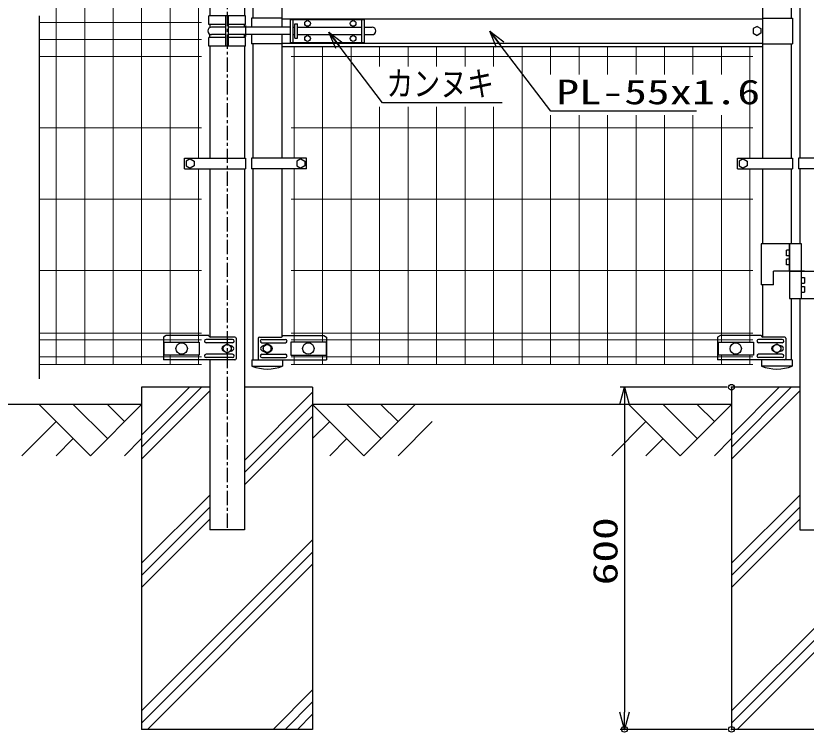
# Model space of a CAD drawing. Units: millimetres, scale not verified. Extents: x -4455 to 4455, y -3150 to 3150.
# Drawn here: x -3130 to -1743, y -1049 to 207 of the extents above; entities that cross this region are included whole.
import ezdxf
from ezdxf.enums import TextEntityAlignment as Align

# ---------------------------------------------------------------- set-up
doc = ezdxf.new("R2010")
doc.units = ezdxf.units.MM
doc.header["$LTSCALE"] = 20
doc.header["$PDMODE"] = 32
doc.header["$PDSIZE"] = 10
doc.linetypes.add('USER1', pattern=[2, 1.25, -0.25, 0.25, -0.25])
for name, color, linetype, lineweight in [('0-0_1', 7, 'Continuous', 25), ('0-1_0', 7, 'Continuous', 25), ('0-4_EXTCNT-LMEC0', 1, 'Continuous', 25), ('0-5_LAYER04', 7, 'Continuous', 25), ('0-8_2', 7, 'Continuous', 25), ('0-9_D-STR2', 7, 'Continuous', 13)]:
    doc.layers.add(name, color=color, linetype=linetype, lineweight=lineweight)
doc.layers.add('0-2_DEFPOINTS', color=7, linetype='Continuous')
doc.styles.add('ＭＳ ゴシック', font='')
doc.styles.get('ＭＳ ゴシック').set_extended_font_data('MS Gothic')

# ---------------------------------------------------------------- blocks, each defined once
blk = doc.blocks.new('_Open30')
at = {"layer": '0-1_0', "color": 1}
blk.add_line((0, 0), (-20, 0), dxfattribs=at)
blk.add_lwpolyline([(-20, 5.36), (0, 0), (-20, -5.36)], dxfattribs=at)

msp = doc.modelspace()

# ---------------------------------------------------------------- linework, layer by layer
at = {"layer": '0-0_1', "color": 3, "linetype": 'USER1'}
msp.add_line((-2758.85, 893.99), (-2758.85, -694.48), dxfattribs=at)
at = {"layer": '0-0_1'}
for p, q in [((-2789.1, 403.52), (-2789.1, 207.02)), ((-2728.6, 403.52), (-2728.6, 207.02)), ((-2713.85, 403.53), (-2713.85, 203.02)), ((-2663.05, 403.53), (-2663.05, 187.02)), ((-1819.65, 403.53), (-1819.65, -42.49)), ((-1768.85, 403.53), (-1768.85, 203.02)), ((-1754.1, 403.52), (-1754.1, -42.48)), ((-2791.1, 192.02), (-2791.1, 207.02)), ((-2726.6, 207.02), (-2791.1, 207.02)), ((-2761.35, 154.02), (-2761.35, 207.02)), ((-2756.35, 154.02), (-2756.35, 207.02)), ((-2726.6, 192.02), (-2726.6, 207.02)), ((-2715.85, 203.02), (-2715.85, 187.02)), ((-2663.05, 203.02), (-2715.85, 203.02)), ((-2663.05, 202.02), (-1819.65, 202.02)), ((-2647.75, 200.52), (-2517.75, 200.52)), ((-2647.75, 160.52), (-2647.75, 200.52)), ((-2642.75, 160.52), (-2642.75, 200.52)), ((-2522.75, 160.52), (-2522.75, 200.52)), ((-2517.75, 160.52), (-2517.75, 200.52)), ((-1819.65, 203.02), (-1766.85, 203.02)), ((-1766.85, 203.02), (-1766.85, 158.02)), ((-2761.35, 192.02), (-2791.1, 192.02)), ((-2789.1, 192.02), (-2789.1, 186.36)), ((-2761.35, 187.02), (-2786.25, 187.02)), ((-2726.6, 192.02), (-2756.35, 192.02)), ((-2647.75, 187.02), (-2756.35, 187.02)), ((-2728.6, 187.02), (-2728.6, 192.02)), ((-2726.6, 190.02), (-2726.6, 171.02)), ((-2642.75, 187.02), (-2640.25, 187.02)), ((-2640.25, 193.02), (-2635.25, 193.02)), ((-2640.25, 168.02), (-2640.25, 193.02)), ((-2635.25, 168.02), (-2635.25, 193.02)), ((-2635.25, 187.02), (-2522.75, 187.02)), ((-2517.75, 187.02), (-2504.25, 187.02)), ((-1828.95, 188.52), (-1835.87, 184.52)), ((-1835.87, 184.52), (-1835.87, 176.52)), ((-1828.95, 188.52), (-1822.02, 184.52)), ((-1822.02, 184.52), (-1822.02, 176.52)), ((-2761.35, 169.02), (-2791.1, 169.02)), ((-2791.1, 154.02), (-2791.1, 169.02)), ((-2789.1, 169.02), (-2789.1, 174.68)), ((-2761.35, 174.02), (-2786.25, 174.02)), ((-2647.75, 174.02), (-2756.35, 174.02)), ((-2726.6, 169.02), (-2756.35, 169.02)), ((-2728.6, 169.02), (-2728.6, 174.02)), ((-2726.6, 154.02), (-2726.6, 169.02)), ((-2715.85, 174.02), (-2715.85, 158.02)), ((-2663.05, 174.02), (-2663.05, -42.49)), ((-2642.75, 174.02), (-2640.25, 174.02)), ((-2640.25, 168.02), (-2635.25, 168.02)), ((-2635.25, 174.02), (-2522.75, 174.02)), ((-2517.75, 174.02), (-2504.25, 174.02)), ((-1835.87, 176.52), (-1828.95, 172.52)), ((-1822.02, 176.52), (-1828.95, 172.52)), ((-2726.6, 154.02), (-2791.1, 154.02)), ((-2789.1, 154.02), (-2789.1, -42.48)), ((-2728.6, 154.02), (-2728.6, -42.48)), ((-2663.05, 158.02), (-2715.85, 158.02)), ((-2713.85, 158.02), (-2713.85, -42.49)), ((-2663.05, 159.02), (-1819.65, 159.02)), ((-2663.05, 153.02), (-1819.65, 153.02)), ((-2647.75, 160.52), (-2517.75, 160.52)), ((-1819.65, 158.02), (-1766.85, 158.02)), ((-1768.85, 158.02), (-1768.85, -42.49)), ((-2833.85, -61.48), (-2833.85, -42.48)), ((-2833.85, -42.48), (-2726.6, -42.48)), ((-2823.7, -43.98), (-2830.62, -47.98)), ((-2830.62, -47.98), (-2830.62, -55.98)), ((-2823.7, -43.98), (-2816.77, -47.98)), ((-2816.77, -47.98), (-2816.77, -55.98)), ((-2726.6, -42.48), (-2726.6, -61.48)), ((-2619.35, -42.49), (-2716.03, -42.49)), ((-2716.03, -42.49), (-2716.03, -61.47)), ((-2629.5, -43.98), (-2636.42, -47.98)), ((-2636.42, -47.98), (-2636.42, -55.98)), ((-2629.5, -43.98), (-2622.57, -47.98)), ((-2622.57, -47.98), (-2622.57, -55.98)), ((-2619.35, -61.48), (-2619.35, -42.48)), ((-1863.35, -61.48), (-1863.35, -42.48)), ((-1863.35, -42.49), (-1766.66, -42.49)), ((-1853.2, -43.98), (-1860.12, -47.98)), ((-1860.12, -47.98), (-1860.12, -55.98)), ((-1853.2, -43.98), (-1846.27, -47.98)), ((-1846.27, -47.98), (-1846.27, -55.98)), ((-1766.66, -42.49), (-1766.66, -61.47)), ((-1756.1, -42.48), (-1756.1, -61.48)), ((-1648.85, -42.48), (-1756.1, -42.48)), ((-2833.85, -61.48), (-2726.6, -61.48)), ((-2830.62, -55.98), (-2823.7, -59.98)), ((-2816.77, -55.98), (-2823.7, -59.98)), ((-2789.1, -61.48), (-2789.1, -356.28)), ((-2728.6, -61.48), (-2728.6, -694.48)), ((-2619.35, -61.47), (-2716.03, -61.47)), ((-2713.85, -61.47), (-2713.85, -396.48)), ((-2663.05, -61.47), (-2663.05, -356.28)), ((-2636.42, -55.98), (-2629.5, -59.98)), ((-2622.57, -55.98), (-2629.5, -59.98)), ((-1863.35, -61.47), (-1766.66, -61.47)), ((-1860.12, -55.98), (-1853.2, -59.98)), ((-1846.27, -55.98), (-1853.2, -59.98)), ((-1819.65, -61.47), (-1819.65, -192.73)), ((-1768.85, -61.47), (-1768.85, -192.73)), ((-1648.85, -61.48), (-1756.1, -61.48)), ((-1754.1, -61.48), (-1754.1, -192.73)), ((-1821.65, -192.73), (-1821.65, -264.73)), ((-1750.75, -192.73), (-1821.65, -192.73)), ((-1772.2, -192.73), (-1772.2, -288.73)), ((-1772.2, -240.73), (-1772.2, -192.73)), ((-1750.75, -288.73), (-1750.75, -192.73)), ((-1777.2, -213.73), (-1777.2, -203.73)), ((-1772.2, -203.73), (-1777.2, -203.73)), ((-1772.2, -213.73), (-1777.2, -213.73)), ((-1772.2, -219.73), (-1777.2, -219.73)), ((-1800, -264.73), (-1800, -240.73)), ((-1745.9, -240.73), (-1800, -240.73)), ((-1772.2, -240.73), (-1718.1, -240.73)), ((-1750.75, -251.73), (-1745.75, -251.73)), ((-1750.75, -261.73), (-1745.75, -261.73)), ((-1745.75, -251.73), (-1745.75, -261.73)), ((-1800, -264.73), (-1821.65, -264.73)), ((-1819.65, -264.73), (-1819.65, -356.28)), ((-1750.75, -267.73), (-1745.75, -267.73)), ((-1745.75, -267.73), (-1745.75, -277.73)), ((-1772.2, -288.73), (-1691.6, -288.73)), ((-1768.85, -288.73), (-1768.85, -396.48)), ((-1754.1, -288.73), (-1754.1, -694.48)), ((-1750.75, -277.73), (-1745.75, -277.73)), ((-2865.59, -353.48), (-2870.59, -356.48)), ((-2870.59, -356.48), (-2870.59, -363.23)), ((-2791.01, -353.48), (-2865.59, -353.48)), ((-2749.41, -360.48), (-2795.59, -360.48)), ((-2745.05, -356.48), (-2788.01, -356.48)), ((-2743.05, -358.48), (-2743.05, -394.48)), ((-2704.24, -358.48), (-2704.24, -394.48)), ((-2702.24, -356.48), (-2664.13, -356.48)), ((-2697.88, -360.48), (-2656.55, -360.48)), ((-2661.13, -353.48), (-2589.45, -353.48)), ((-2589.45, -353.48), (-2584.45, -356.48)), ((-2584.45, -356.48), (-2584.45, -363.23)), ((-1893.24, -353.48), (-1898.24, -356.48)), ((-1898.24, -356.48), (-1898.24, -363.23)), ((-1821.56, -353.48), (-1893.24, -353.48)), ((-1784.81, -360.48), (-1826.14, -360.48)), ((-1780.45, -356.48), (-1818.56, -356.48)), ((-1778.45, -358.48), (-1778.45, -394.48)), ((-2870.59, -363.23), (-2870.59, -396.48)), ((-2749.41, -366.48), (-2795.59, -366.48)), ((-2751.76, -371.98), (-2752.78, -371.98)), ((-2697.88, -366.48), (-2656.55, -366.48)), ((-2695.54, -371.98), (-2694.51, -371.98)), ((-2584.45, -363.23), (-2584.45, -384.48)), ((-1898.24, -363.23), (-1898.24, -396.48)), ((-1784.81, -366.48), (-1826.14, -366.48)), ((-1787.16, -371.98), (-1788.18, -371.98)), ((-2749.41, -386.48), (-2795.59, -386.48)), ((-2751.76, -380.98), (-2752.78, -380.98)), ((-2697.88, -386.48), (-2656.55, -386.48)), ((-2695.54, -380.98), (-2694.51, -380.98)), ((-2584.45, -384.48), (-2584.45, -396.48)), ((-1784.81, -386.48), (-1826.14, -386.48)), ((-1787.16, -380.98), (-1788.18, -380.98)), ((-2745.05, -396.48), (-2870.59, -396.48)), ((-2749.41, -392.48), (-2795.59, -392.48)), ((-2789.1, -396.48), (-2789.1, -694.48)), ((-2702.24, -396.48), (-2584.45, -396.48)), ((-2697.88, -392.48), (-2656.55, -392.48)), ((-1780.45, -396.48), (-1898.24, -396.48)), ((-1784.81, -392.48), (-1826.14, -392.48)), ((-2908.85, -444.48), (-2908.85, -1044.48)), ((-2789.1, -444.48), (-2908.85, -444.48)), ((-2608.85, -444.48), (-2728.6, -444.48)), ((-2608.85, -444.48), (-2608.85, -1044.48)), ((-1873.85, -444.48), (-1873.85, -1044.48)), ((-1754.1, -444.48), (-1873.85, -444.48)), ((-2908.85, -474.48), (-3294.06, -474.48)), ((-1873.85, -474.48), (-2608.85, -474.48)), ((-2728.6, -694.48), (-2789.1, -694.48)), ((-1754.1, -694.48), (-1693.6, -694.48)), ((-2608.85, -1044.48), (-2908.85, -1044.48)), ((-1573.85, -1044.48), (-1873.85, -1044.48))]:
    msp.add_line(p, q, dxfattribs=at)
at = {"layer": '0-0_1', "color": 2}
for p, q in [((-2825.06, -444.48), (-2908.85, -528.27)), ((-2908.85, -549.48), (-2803.85, -444.48)), ((-2789.1, -450.95), (-2908.85, -570.7)), ((-2608.85, -453.27), (-2728.6, -573.02)), ((-1790.06, -444.48), (-1873.85, -528.27)), ((-1873.85, -549.48), (-1768.85, -444.48)), ((-1754.1, -450.95), (-1873.85, -570.7)), ((-2728.6, -594.23), (-2608.85, -474.48)), ((-2608.85, -495.7), (-2728.6, -615.45)), ((-2789.1, -633.52), (-2908.85, -753.27)), ((-1754.1, -633.52), (-1873.85, -753.27)), ((-2908.85, -774.48), (-2789.1, -654.73)), ((-1873.85, -774.48), (-1754.1, -654.73)), ((-2789.1, -675.95), (-2908.85, -795.7)), ((-1754.1, -675.95), (-1873.85, -795.7)), ((-2608.85, -712.31), (-2908.85, -1012.31)), ((-1573.85, -712.31), (-1873.85, -1012.31)), ((-2908.85, -1033.53), (-2608.85, -733.53)), ((-1873.85, -1033.53), (-1573.85, -733.53)), ((-2608.85, -754.74), (-2898.59, -1044.48)), ((-1573.85, -754.74), (-1863.59, -1044.48)), ((-2608.85, -975.31), (-2678.01, -1044.48)), ((-2656.8, -1044.48), (-2608.85, -996.53)), ((-2608.85, -1017.74), (-2635.59, -1044.48))]:
    msp.add_line(p, q, dxfattribs=at)
at = {"layer": '0-0_1', "color": 4}
for p, q in [((-3088.85, -474.48), (-2998.85, -564.48)), ((-3028.85, -474.48), (-2968.85, -534.48)), ((-2908.85, -474.48), (-2998.85, -564.48)), ((-2968.85, -474.48), (-2938.85, -504.48)), ((-2608.85, -474.48), (-2518.85, -564.48)), ((-2548.85, -474.48), (-2488.85, -534.48)), ((-2428.85, -474.48), (-2518.85, -564.48)), ((-2488.85, -474.48), (-2458.85, -504.48)), ((-2053.85, -474.48), (-1963.85, -564.48)), ((-1993.85, -474.48), (-1933.85, -534.48)), ((-1873.85, -474.48), (-1963.85, -564.48)), ((-1933.85, -474.48), (-1903.85, -504.48)), ((-3058.85, -504.48), (-3118.85, -564.48)), ((-2578.85, -504.48), (-2608.85, -534.48)), ((-2398.85, -504.48), (-2458.85, -564.48)), ((-2023.85, -504.48), (-2083.85, -564.48)), ((-3028.85, -534.48), (-3058.85, -564.48)), ((-2908.85, -534.48), (-2938.85, -564.48)), ((-2548.85, -534.48), (-2578.85, -564.48)), ((-1993.85, -534.48), (-2023.85, -564.48)), ((-1873.85, -534.48), (-1903.85, -564.48))]:
    msp.add_line(p, q, dxfattribs=at)
at = {"layer": '0-0_1'}
msp.add_lwpolyline([(-1772.2, -229.73), (-1777.2, -229.73), (-1777.2, -219.73)], dxfattribs=at)
for centre in [(-2617.75, 193.77), (-2537.75, 193.77), (-2617.75, 167.27), (-2537.75, 167.27)]:
    msp.add_circle(centre, 5, dxfattribs=at)
for centre, radius, start, end in [((-2786.25, 180.52), 6.5, 90, 270), ((-2504.25, 180.52), 6.5, 270, 90), ((-2795.59, -363.48), 3, 90, 270), ((-2788.01, -353.48), 3, 180, 270), ((-2749.41, -363.48), 3, 270, 90), ((-2745.05, -358.48), 2, 0, 90), ((-2702.24, -358.48), 2, 90, 180), ((-2697.88, -363.48), 3, 90, 270), ((-2664.13, -353.48), 3, 270, 0), ((-2656.55, -363.48), 3, 270, 90), ((-1826.14, -363.48), 3, 90, 270), ((-1818.56, -353.48), 3, 180, 270), ((-1784.81, -363.48), 3, 270, 90), ((-1780.45, -358.48), 2, 0, 90), ((-2763.52, -376.48), 4.5, 120.08078, 239.91922), ((-2751.76, -376.48), 4.5, 270, 90), ((-2695.54, -376.48), 4.5, 90, 270), ((-2683.77, -376.48), 4.5, 299.99991, 60.0015), ((-1798.92, -376.48), 4.5, 119.9985, 240.00009), ((-1787.16, -376.48), 4.5, 270, 90), ((-2795.59, -389.48), 3, 90, 270), ((-2749.41, -389.48), 3, 270, 90), ((-2697.88, -389.48), 3, 90, 270), ((-2656.55, -389.48), 3, 270, 90), ((-1826.14, -389.48), 3, 90, 270), ((-1784.81, -389.48), 3, 270, 90), ((-2745.05, -394.48), 2, 270, 0), ((-2702.24, -394.48), 2, 180, 270), ((-1780.45, -394.48), 2, 270, 0)]:
    msp.add_arc(centre, radius, start, end, dxfattribs=at)
at = {"layer": '0-1_0'}
for p, q in [((-2869.7, -365.15), (-2869.7, -388.15)), ((-2869.7, -365.15), (-2807.7, -365.15)), ((-2807.7, -365.15), (-2807.7, -388.15)), ((-2647.35, -365.15), (-2647.35, -388.15)), ((-2585.35, -365.15), (-2647.35, -365.15)), ((-2585.35, -365.15), (-2585.35, -388.15)), ((-1897.35, -365.15), (-1897.35, -388.15)), ((-1897.35, -365.15), (-1835.35, -365.15)), ((-2807.7, -388.15), (-2869.7, -388.15)), ((-2647.35, -388.15), (-2585.35, -388.15))]:
    msp.add_line(p, q, dxfattribs=at)
at = {"layer": '0-1_0', "color": 1}
for p, q in [((-1881.35, -444.48), (-2069.15, -444.48)), ((-2061.65, -474.48), (-2061.65, -1014.48)), ((-1881.35, -1044.48), (-2069.15, -1044.48))]:
    msp.add_line(p, q, dxfattribs=at)
at = {"layer": '0-1_0'}
for points in [[(-2275.96, 54.33), (-2486.28, 54.33), (-2579.1, 176.89)], [(-1935.14, 39.72), (-2190.64, 39.72), (-2296.84, 178.62)], [(-1835.35, -365.15), (-1835.35, -388.15), (-1897.35, -388.15)]]:
    msp.add_lwpolyline(points, dxfattribs=at)
for centre in [(-2838.7, -376.65), (-2616.35, -376.65), (-1866.35, -376.65)]:
    msp.add_circle(centre, 10.01, dxfattribs=at)
at = {"layer": '0-2_DEFPOINTS'}
for p in [(-1873.85, -444.48), (-2061.65, -1044.48), (-1873.85, -1044.48)]:
    msp.add_point(p, dxfattribs=at)
at = {"layer": '0-4_EXTCNT-LMEC0', "color": 4}
msp.add_line((-3088.7, 207.07), (-3088.7, -429.87), dxfattribs=at)
at = {"layer": '0-5_LAYER04'}
for p, q in [((-2715.35, -396.48), (-2715.35, -407.48)), ((-2715.35, -396.48), (-2661.55, -396.48)), ((-2661.55, -396.48), (-2661.55, -407.48)), ((-1767.35, -396.48), (-1821.15, -396.48)), ((-1821.15, -396.48), (-1821.15, -407.48)), ((-2715.35, -407.48), (-2661.55, -407.48))]:
    msp.add_line(p, q, dxfattribs=at)
msp.add_lwpolyline([(-1767.35, -396.48), (-1767.35, -407.48), (-1821.15, -407.48)], dxfattribs=at)
for centre in [(-2688.45, -337.62), (-1794.25, -337.62)]:
    msp.add_arc(centre, 74.86, 248.94141, 291.05859, dxfattribs=at)
at = {"layer": '0-8_2'}
for p, q in [((-2765.77, -372.48), (-2758.85, -368.48)), ((-2765.77, -380.48), (-2765.77, -372.48)), ((-2695.37, -372.48), (-2695.37, -380.48)), ((-2681.52, -380.48), (-2681.52, -372.48)), ((-1801.17, -380.48), (-1801.17, -372.48)), ((-1787.32, -372.48), (-1787.32, -380.48)), ((-2758.85, -384.48), (-2765.77, -380.48)), ((-2751.92, -380.48), (-2758.85, -384.48)), ((-2695.37, -380.48), (-2688.45, -384.48)), ((-2688.45, -384.48), (-2681.52, -380.48)), ((-1794.25, -384.48), (-1801.17, -380.48)), ((-1787.32, -380.48), (-1794.25, -384.48))]:
    msp.add_line(p, q, dxfattribs=at)
for points in [[(-2758.85, -368.48), (-2751.92, -372.48), (-2751.92, -380.48)], [(-2681.52, -372.48), (-2688.45, -368.48), (-2695.37, -372.48)], [(-1801.17, -372.48), (-1794.25, -368.48), (-1787.32, -372.48)]]:
    msp.add_lwpolyline(points, dxfattribs=at)
for centre in [(-2758.85, -376.48), (-2688.45, -376.48), (-1794.25, -376.48)]:
    msp.add_circle(centre, 6.93, dxfattribs=at)
at = {"layer": '0-9_D-STR2'}
for p, q in [((-3058.85, -404.48), (-3058.85, 765.52)), ((-3008.85, -404.48), (-3008.85, 765.52)), ((-2958.85, -404.48), (-2958.85, 765.52)), ((-2908.85, -404.48), (-2908.85, 765.52)), ((-2858.85, -365.15), (-2858.85, 725.27)), ((-2808.85, -42.48), (-2808.85, 403.52)), ((-3088.7, 195.52), (-2803.85, 195.52)), ((-3088.7, 165.52), (-2803.85, 165.52)), ((-2641.35, -42.49), (-2641.35, 153.02)), ((-2591.35, -365.15), (-2591.35, 153.02)), ((-2541.35, -404.48), (-2541.35, 153.02)), ((-2491.35, 118.18), (-2491.35, 153.02)), ((-2441.35, 118.18), (-2441.35, 153.02)), ((-2391.35, 118.18), (-2391.35, 153.02)), ((-2341.35, 118.18), (-2341.35, 153.02)), ((-2291.35, 118.18), (-2291.35, 153.02)), ((-2241.35, -404.48), (-2241.35, 153.02)), ((-2191.35, 103.84), (-2191.35, 153.02)), ((-2141.35, 103.84), (-2141.35, 153.02)), ((-2091.35, 103.84), (-2091.35, 153.02)), ((-2041.35, 103.84), (-2041.35, 153.02)), ((-1991.35, 103.84), (-1991.35, 153.02)), ((-1941.35, 103.84), (-1941.35, 153.02)), ((-1891.35, 103.84), (-1891.35, 153.02)), ((-1841.35, -42.49), (-1841.35, 153.02)), ((-3088.7, 135.52), (-2803.85, 135.52)), ((-1836.35, 135.52), (-2646.35, 135.52)), ((-2491.35, -404.48), (-2491.35, 47.12)), ((-2441.35, -404.48), (-2441.35, 47.12)), ((-2391.35, -404.48), (-2391.35, 47.12)), ((-2341.35, -404.48), (-2341.35, 47.12)), ((-2291.35, -404.48), (-2291.35, 47.12)), ((-2191.35, -404.48), (-2191.35, 32.78)), ((-2141.35, -404.48), (-2141.35, 32.78)), ((-2091.35, -404.48), (-2091.35, 32.78)), ((-2041.35, -404.48), (-2041.35, 32.78)), ((-1991.35, -404.48), (-1991.35, 32.78)), ((-1941.35, -404.48), (-1941.35, 32.78)), ((-1891.35, -365.15), (-1891.35, 32.78)), ((-3088.7, 10.52), (-2803.85, 10.52)), ((-1836.35, 10.52), (-2646.35, 10.52)), ((-2808.85, -365.15), (-2808.85, -61.48)), ((-2641.35, -365.15), (-2641.35, -61.47)), ((-1841.35, -365.15), (-1841.35, -61.47)), ((-3088.7, -114.48), (-2803.85, -114.48)), ((-1836.35, -114.48), (-2646.35, -114.48)), ((-3088.7, -239.48), (-2803.85, -239.48)), ((-1836.35, -239.48), (-2646.35, -239.48)), ((-3088.7, -349.73), (-2803.85, -349.73)), ((-1836.35, -349.73), (-2646.35, -349.73)), ((-3088.7, -361.58), (-2803.85, -361.58)), ((-1836.35, -361.58), (-2646.35, -361.58)), ((-2858.85, -404.48), (-2858.85, -388.15)), ((-2808.85, -404.48), (-2808.85, -388.15)), ((-2641.35, -404.48), (-2641.35, -388.15)), ((-2591.35, -404.48), (-2591.35, -388.15)), ((-1891.35, -404.48), (-1891.35, -388.15)), ((-1841.35, -404.48), (-1841.35, -388.15)), ((-3088.7, -391.38), (-2803.85, -391.38)), ((-1836.35, -391.38), (-2646.35, -391.38)), ((-3088.7, -404.48), (-2803.85, -404.48)), ((-1836.35, -404.48), (-2646.35, -404.48))]:
    msp.add_line(p, q, dxfattribs=at)

# ---------------------------------------------------------------- block references
at = {"layer": '0-1_0', "xscale": 1.5, "yscale": 1.5}
for p, rotation in [((-2580.32, 178.47), 127.72721), ((-2298.06, 180.2), 127.91785), ((-2061.65, -444.48), 90), ((-2061.65, -1044.48), 270)]:
    msp.add_blockref('_Open30', p, dxfattribs=dict(at, rotation=rotation))

# ---------------------------------------------------------------- texts
at = {"layer": '0-1_0', "color": 3, "style": 'ＭＳ ゴシック'}
for s, width, p in [('カンヌキ', 0.8, (-2479.48, 53.5)), ('PL-55x1.6', 1.35, (-2181.14, 38.9))]:
    msp.add_text(s, height=43.26, dxfattribs=dict(at, width=width)).set_placement(p, align=Align.BOTTOM_LEFT)
at = {"layer": '0-1_0', "color": 3, "style": 'ＭＳ ゴシック', "width": 1.35}
msp.add_text('600', height=43.26, rotation=90, dxfattribs=at).set_placement((-2060.83, -791.73), align=Align.BOTTOM_LEFT)

doc.saveas('drawing.dxf')
